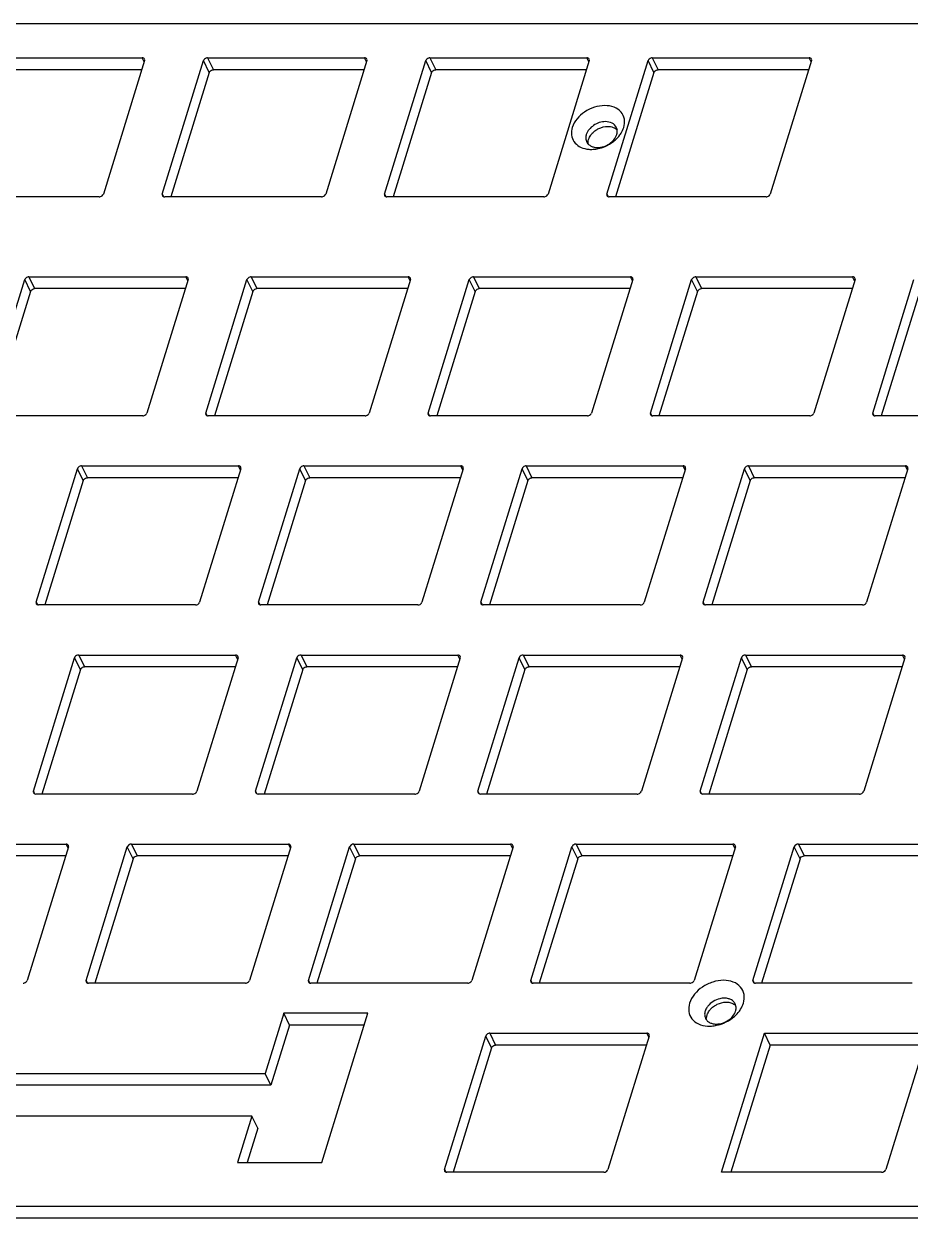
# Model space of a CAD drawing. Header units: inches. Extents: x 19872 to 20895, y -3871 to -3154.
# Drawn here: x 20606.2 to 20675.9, y -3346.9 to -3252.9 of the extents above; entities that cross this region are included whole.
import ezdxf

# ---------------------------------------------------------------- set-up
doc = ezdxf.new("R2010")
doc.units = ezdxf.units.IN
doc.header["$LTSCALE"] = 1.21
doc.header["$MEASUREMENT"] = 0
doc.layers.get('0').update_dxf_attribs({"linetype": 'CONTINUOUS'})

msp = doc.modelspace()

# ---------------------------------------------------------------- linework, layer by layer
at = {"color": 7, "linetype": 'Continuous'}
for p, q in [((20805.664, -3252.895), (20489.187, -3252.895)), ((20603.117, -3255.566), (20615.469, -3255.566)), ((20615.659, -3255.785), (20612.413, -3266.289)), ((20615.627, -3255.888), (20615.469, -3255.566)), ((20617.046, -3266.289), (20620.292, -3255.785)), ((20620.749, -3256.717), (20620.292, -3255.785)), ((20620.617, -3255.566), (20621.075, -3256.498)), ((20620.617, -3255.566), (20632.969, -3255.566)), ((20633.159, -3255.785), (20629.913, -3266.289)), ((20633.127, -3255.888), (20632.969, -3255.566)), ((20634.546, -3266.289), (20637.792, -3255.785)), ((20638.249, -3256.717), (20637.792, -3255.785)), ((20638.117, -3255.566), (20638.575, -3256.498)), ((20638.117, -3255.566), (20650.469, -3255.566)), ((20650.659, -3255.785), (20647.413, -3266.289)), ((20650.627, -3255.888), (20650.469, -3255.566)), ((20652.046, -3266.289), (20655.292, -3255.785)), ((20655.75, -3256.717), (20655.292, -3255.785)), ((20655.618, -3255.566), (20667.969, -3255.566)), ((20655.618, -3255.566), (20656.075, -3256.498)), ((20668.159, -3255.785), (20664.913, -3266.289)), ((20668.127, -3255.888), (20667.969, -3255.566)), ((20615.438, -3256.498), (20603.575, -3256.498)), ((20620.749, -3256.717), (20617.723, -3266.509)), ((20632.938, -3256.498), (20621.075, -3256.498)), ((20638.249, -3256.717), (20635.224, -3266.509)), ((20650.439, -3256.498), (20638.575, -3256.498)), ((20655.75, -3256.717), (20652.724, -3266.509)), ((20667.939, -3256.498), (20656.075, -3256.498)), ((20612.087, -3266.509), (20599.735, -3266.509)), ((20617.046, -3266.289), (20617.141, -3266.484)), ((20629.587, -3266.509), (20617.236, -3266.509)), ((20634.546, -3266.289), (20634.641, -3266.484)), ((20647.087, -3266.509), (20634.736, -3266.509)), ((20652.046, -3266.289), (20652.141, -3266.484)), ((20664.587, -3266.509), (20652.236, -3266.509)), ((20602.969, -3283.525), (20606.215, -3273.021)), ((20606.673, -3273.953), (20606.215, -3273.021)), ((20606.541, -3272.801), (20606.999, -3273.734)), ((20606.541, -3272.801), (20618.892, -3272.801)), ((20618.862, -3273.734), (20606.999, -3273.734)), ((20619.083, -3273.021), (20615.836, -3283.525)), ((20619.051, -3273.124), (20618.892, -3272.801)), ((20620.469, -3283.525), (20623.715, -3273.021)), ((20624.173, -3273.953), (20623.715, -3273.021)), ((20624.041, -3272.801), (20624.499, -3273.734)), ((20624.041, -3272.801), (20636.393, -3272.801)), ((20636.362, -3273.734), (20624.499, -3273.734)), ((20636.583, -3273.021), (20633.337, -3283.525)), ((20636.551, -3273.124), (20636.393, -3272.801)), ((20637.969, -3283.525), (20641.216, -3273.021)), ((20641.673, -3273.953), (20641.216, -3273.021)), ((20641.541, -3272.801), (20641.999, -3273.734)), ((20641.541, -3272.801), (20653.893, -3272.801)), ((20653.862, -3273.734), (20641.999, -3273.734)), ((20654.083, -3273.021), (20650.837, -3283.525)), ((20654.051, -3273.124), (20653.893, -3272.801)), ((20655.47, -3283.525), (20658.716, -3273.021)), ((20659.173, -3273.953), (20658.716, -3273.021)), ((20659.041, -3272.801), (20671.393, -3272.801)), ((20659.041, -3272.801), (20659.499, -3273.734)), ((20671.363, -3273.734), (20659.499, -3273.734)), ((20671.583, -3273.021), (20668.337, -3283.525)), ((20671.551, -3273.124), (20671.393, -3272.801)), ((20672.97, -3283.525), (20676.216, -3273.021)), ((20606.673, -3273.953), (20603.647, -3283.745)), ((20624.173, -3273.953), (20621.147, -3283.745)), ((20641.673, -3273.953), (20638.647, -3283.745)), ((20659.173, -3273.953), (20656.148, -3283.745)), ((20676.673, -3273.953), (20673.648, -3283.745)), ((20615.511, -3283.745), (20603.159, -3283.745)), ((20620.469, -3283.525), (20620.565, -3283.72)), ((20633.011, -3283.745), (20620.659, -3283.745)), ((20637.969, -3283.525), (20638.065, -3283.72)), ((20650.511, -3283.745), (20638.16, -3283.745)), ((20655.47, -3283.525), (20655.565, -3283.72)), ((20668.011, -3283.745), (20655.66, -3283.745)), ((20672.97, -3283.525), (20673.065, -3283.72)), ((20685.511, -3283.745), (20673.16, -3283.745)), ((20610.692, -3287.685), (20611.149, -3288.617)), ((20610.692, -3287.685), (20623.043, -3287.685)), ((20623.201, -3288.007), (20623.043, -3287.685)), ((20628.192, -3287.685), (20628.65, -3288.617)), ((20628.192, -3287.685), (20640.543, -3287.685)), ((20640.702, -3288.007), (20640.543, -3287.685)), ((20645.692, -3287.685), (20658.044, -3287.685)), ((20645.692, -3287.685), (20646.15, -3288.617)), ((20658.202, -3288.007), (20658.044, -3287.685)), ((20663.192, -3287.685), (20675.544, -3287.685)), ((20663.192, -3287.685), (20663.65, -3288.617)), ((20675.702, -3288.007), (20675.544, -3287.685)), ((20607.12, -3298.408), (20610.366, -3287.904)), ((20610.824, -3288.836), (20610.366, -3287.904)), ((20623.013, -3288.617), (20611.149, -3288.617)), ((20623.233, -3287.904), (20619.987, -3298.408)), ((20624.62, -3298.408), (20627.866, -3287.904)), ((20628.324, -3288.836), (20627.866, -3287.904)), ((20640.513, -3288.617), (20628.65, -3288.617)), ((20640.733, -3287.904), (20637.487, -3298.408)), ((20642.12, -3298.408), (20645.366, -3287.904)), ((20645.824, -3288.836), (20645.366, -3287.904)), ((20658.013, -3288.617), (20646.15, -3288.617)), ((20658.234, -3287.904), (20654.988, -3298.408)), ((20659.62, -3298.408), (20662.867, -3287.904)), ((20663.324, -3288.836), (20662.867, -3287.904)), ((20675.513, -3288.617), (20663.65, -3288.617)), ((20675.734, -3287.904), (20672.488, -3298.408)), ((20610.824, -3288.836), (20607.798, -3298.628)), ((20628.324, -3288.836), (20625.298, -3298.628)), ((20645.824, -3288.836), (20642.798, -3298.628)), ((20663.324, -3288.836), (20660.298, -3298.628)), ((20607.12, -3298.408), (20607.215, -3298.603)), ((20619.662, -3298.628), (20607.31, -3298.628)), ((20624.62, -3298.408), (20624.716, -3298.603)), ((20637.162, -3298.628), (20624.81, -3298.628)), ((20642.12, -3298.408), (20642.216, -3298.603)), ((20654.662, -3298.628), (20642.31, -3298.628)), ((20659.62, -3298.408), (20659.716, -3298.603)), ((20672.162, -3298.628), (20659.811, -3298.628)), ((20606.896, -3313.292), (20610.142, -3302.787)), ((20610.599, -3303.72), (20610.142, -3302.787)), ((20610.468, -3302.568), (20610.925, -3303.5)), ((20610.468, -3302.568), (20622.819, -3302.568)), ((20623.009, -3302.787), (20619.763, -3313.292)), ((20622.977, -3302.89), (20622.819, -3302.568)), ((20624.396, -3313.292), (20627.642, -3302.787)), ((20628.1, -3303.72), (20627.642, -3302.787)), ((20627.968, -3302.568), (20640.319, -3302.568)), ((20627.968, -3302.568), (20628.425, -3303.5)), ((20640.509, -3302.787), (20637.263, -3313.292)), ((20640.477, -3302.89), (20640.319, -3302.568)), ((20641.896, -3313.292), (20645.142, -3302.787)), ((20645.6, -3303.72), (20645.142, -3302.787)), ((20645.468, -3302.568), (20657.819, -3302.568)), ((20645.468, -3302.568), (20645.925, -3303.5)), ((20658.009, -3302.787), (20654.763, -3313.292)), ((20657.978, -3302.89), (20657.819, -3302.568)), ((20659.396, -3313.292), (20662.642, -3302.787)), ((20663.1, -3303.72), (20662.642, -3302.787)), ((20662.968, -3302.568), (20675.319, -3302.568)), ((20662.968, -3302.568), (20663.426, -3303.5)), ((20675.51, -3302.787), (20672.263, -3313.292)), ((20675.478, -3302.89), (20675.319, -3302.568)), ((20610.599, -3303.72), (20607.574, -3313.511)), ((20622.789, -3303.5), (20610.925, -3303.5)), ((20628.1, -3303.72), (20625.074, -3313.511)), ((20640.289, -3303.5), (20628.425, -3303.5)), ((20645.6, -3303.72), (20642.574, -3313.511)), ((20657.789, -3303.5), (20645.925, -3303.5)), ((20663.1, -3303.72), (20660.074, -3313.511)), ((20675.289, -3303.5), (20663.426, -3303.5)), ((20606.896, -3313.292), (20606.991, -3313.486)), ((20619.437, -3313.511), (20607.086, -3313.511)), ((20624.396, -3313.292), (20624.491, -3313.486)), ((20636.937, -3313.511), (20624.586, -3313.511)), ((20641.896, -3313.292), (20641.992, -3313.486)), ((20654.438, -3313.511), (20642.086, -3313.511)), ((20659.396, -3313.292), (20659.492, -3313.486)), ((20671.938, -3313.511), (20659.586, -3313.511)), ((20597.118, -3317.451), (20609.47, -3317.451)), ((20609.66, -3317.67), (20606.414, -3328.175)), ((20609.628, -3317.774), (20609.47, -3317.451)), ((20611.047, -3328.175), (20614.293, -3317.67)), ((20614.75, -3318.603), (20614.293, -3317.67)), ((20614.618, -3317.451), (20615.076, -3318.384)), ((20614.618, -3317.451), (20626.97, -3317.451)), ((20627.16, -3317.67), (20623.914, -3328.175)), ((20627.128, -3317.774), (20626.97, -3317.451)), ((20628.547, -3328.175), (20631.793, -3317.67)), ((20632.25, -3318.603), (20631.793, -3317.67)), ((20632.119, -3317.451), (20644.47, -3317.451)), ((20632.119, -3317.451), (20632.576, -3318.384)), ((20644.66, -3317.67), (20641.414, -3328.175)), ((20644.628, -3317.774), (20644.47, -3317.451)), ((20646.047, -3328.175), (20649.293, -3317.67)), ((20649.751, -3318.603), (20649.293, -3317.67)), ((20649.619, -3317.451), (20661.97, -3317.451)), ((20649.619, -3317.451), (20650.076, -3318.384)), ((20662.16, -3317.67), (20658.914, -3328.175)), ((20662.128, -3317.774), (20661.97, -3317.451)), ((20663.547, -3328.175), (20666.793, -3317.67)), ((20667.251, -3318.603), (20666.793, -3317.67)), ((20667.119, -3317.451), (20679.47, -3317.451)), ((20667.119, -3317.451), (20667.576, -3318.384)), ((20609.439, -3318.384), (20597.576, -3318.384)), ((20614.75, -3318.603), (20611.725, -3328.394)), ((20626.94, -3318.384), (20615.076, -3318.384)), ((20632.25, -3318.603), (20629.225, -3328.394)), ((20644.44, -3318.384), (20632.576, -3318.384)), ((20649.751, -3318.603), (20646.725, -3328.394)), ((20661.94, -3318.384), (20650.076, -3318.384)), ((20667.251, -3318.603), (20664.225, -3328.394)), ((20679.44, -3318.384), (20667.576, -3318.384)), ((20611.047, -3328.175), (20611.142, -3328.369)), ((20628.547, -3328.175), (20628.642, -3328.369)), ((20646.047, -3328.175), (20646.142, -3328.369)), ((20663.547, -3328.175), (20663.643, -3328.369)), ((20623.588, -3328.394), (20611.237, -3328.394)), ((20641.088, -3328.394), (20628.737, -3328.394)), ((20658.588, -3328.394), (20646.237, -3328.394)), ((20676.089, -3328.394), (20663.737, -3328.394)), ((20626.607, -3330.756), (20625.143, -3335.495)), ((20633.239, -3330.756), (20626.607, -3330.756)), ((20627.065, -3331.688), (20626.607, -3330.756)), ((20629.608, -3342.506), (20633.239, -3330.756)), ((20627.065, -3331.688), (20625.6, -3336.427)), ((20632.951, -3331.688), (20627.065, -3331.688)), ((20639.26, -3343.058), (20642.506, -3332.554)), ((20642.964, -3333.486), (20642.506, -3332.554)), ((20642.832, -3332.334), (20655.183, -3332.334)), ((20642.832, -3332.334), (20643.289, -3333.267)), ((20655.373, -3332.554), (20652.127, -3343.058)), ((20655.342, -3332.657), (20655.183, -3332.334)), ((20661.068, -3343.277), (20664.449, -3332.334)), ((20664.449, -3332.334), (20677.059, -3332.334)), ((20664.907, -3333.267), (20664.449, -3332.334)), ((20677.249, -3332.554), (20674.003, -3343.058)), ((20642.964, -3333.486), (20639.938, -3343.277)), ((20655.153, -3333.267), (20643.289, -3333.267)), ((20664.907, -3333.267), (20661.813, -3343.277)), ((20677.028, -3333.267), (20664.907, -3333.267)), ((20588.839, -3335.495), (20625.143, -3335.495)), ((20625.6, -3336.427), (20625.143, -3335.495)), ((20625.6, -3336.427), (20589.296, -3336.427)), ((20624.102, -3338.863), (20587.798, -3338.863)), ((20624.102, -3338.863), (20622.976, -3342.506)), ((20624.559, -3339.796), (20624.102, -3338.863)), ((20624.559, -3339.796), (20623.722, -3342.506)), ((20622.976, -3342.506), (20629.608, -3342.506)), ((20639.26, -3343.058), (20639.356, -3343.253)), ((20651.802, -3343.277), (20639.45, -3343.277)), ((20673.677, -3343.277), (20661.068, -3343.277)), ((20460.429, -3345.954), (20776.907, -3345.954)), ((20777.364, -3346.886), (20460.887, -3346.886))]:
    msp.add_line(p, q, dxfattribs=at)
for centre, radius, start, end in [((20651.072, -3261.879), 0.686, 194.17779, 220.93074), ((20651.092, -3261.862), 0.712, 220.92419, 223.53991), ((20650.8, -3260.653), 2.119, 261.09539, 265.44702), ((20660.433, -3330.862), 0.691, 206.2212, 221.04856)]:
    msp.add_arc(centre, radius, start, end, dxfattribs=at)
for points, knots in [([(20615.652, -3255.662), (20615.638, -3255.632), (20615.581, -3255.579), (20615.507, -3255.566), (20615.469, -3255.566)], [0, 0, 0, 0, 0.463406, 1, 1, 1, 1]), ([(20620.617, -3255.566), (20620.582, -3255.566), (20620.449, -3255.588), (20620.321, -3255.689), (20620.292, -3255.785)], [0, 0, 0, 0, 0.25896, 1, 1, 1, 1]), ([(20633.152, -3255.662), (20633.138, -3255.632), (20633.081, -3255.579), (20633.007, -3255.566), (20632.969, -3255.566)], [0, 0, 0, 0, 0.463406, 1, 1, 1, 1]), ([(20638.117, -3255.566), (20638.082, -3255.566), (20637.949, -3255.588), (20637.821, -3255.689), (20637.792, -3255.785)], [0, 0, 0, 0, 0.25896, 1, 1, 1, 1]), ([(20650.653, -3255.662), (20650.638, -3255.632), (20650.581, -3255.579), (20650.507, -3255.566), (20650.469, -3255.566)], [0, 0, 0, 0, 0.463406, 1, 1, 1, 1]), ([(20655.618, -3255.566), (20655.583, -3255.566), (20655.449, -3255.588), (20655.322, -3255.689), (20655.292, -3255.785)], [0, 0, 0, 0, 0.25896, 1, 1, 1, 1]), ([(20668.153, -3255.662), (20668.138, -3255.632), (20668.081, -3255.579), (20668.008, -3255.566), (20667.969, -3255.566)], [0, 0, 0, 0, 0.463406, 1, 1, 1, 1]), ([(20620.749, -3256.717), (20620.759, -3256.687), (20620.827, -3256.567), (20620.971, -3256.498), (20621.075, -3256.498)], [0, 0, 0, 0, 0.234577, 1, 1, 1, 1]), ([(20638.249, -3256.717), (20638.259, -3256.687), (20638.327, -3256.567), (20638.471, -3256.498), (20638.575, -3256.498)], [0, 0, 0, 0, 0.234577, 1, 1, 1, 1]), ([(20655.75, -3256.717), (20655.759, -3256.687), (20655.827, -3256.567), (20655.971, -3256.498), (20656.075, -3256.498)], [0, 0, 0, 0, 0.234577, 1, 1, 1, 1]), ([(20653.375, -3261.049), (20653.44, -3260.838), (20653.487, -3260.394), (20653.194, -3259.78), (20652.604, -3259.398), (20651.854, -3259.283), (20651.041, -3259.424), (20650.064, -3259.892), (20649.476, -3260.553), (20649.322, -3261.049)], [0, 0, 0, 0, 0.11158, 0.216046, 0.327089, 0.453024, 0.592442, 0.737252, 1, 1, 1, 1]), ([(20649.322, -3261.049), (20649.264, -3261.238), (20649.215, -3261.63), (20649.418, -3262.189), (20649.872, -3262.589), (20650.264, -3262.713), (20650.472, -3262.746)], [0, 0, 0, 0, 0.25244, 0.487913, 0.730666, 1, 1, 1, 1]), ([(20651.938, -3260.59), (20651.61, -3260.59), (20650.972, -3260.799), (20650.517, -3261.315), (20650.426, -3261.608)], [0, 0, 0, 0, 0.516982, 1, 1, 1, 1]), ([(20650.822, -3261.59), (20650.847, -3261.559), (20650.954, -3261.436), (20651.08, -3261.33), (20651.182, -3261.261)], [0, 0, 0, 0, 0.243595, 1, 1, 1, 1]), ([(20651.182, -3261.261), (20651.252, -3261.214), (20651.538, -3261.05), (20651.871, -3260.964), (20652.116, -3260.963)], [0, 0, 0, 0, 0.256059, 1, 1, 1, 1]), ([(20652.79, -3261.036), (20652.722, -3260.897), (20652.46, -3260.65), (20652.117, -3260.59), (20651.938, -3260.59)], [0, 0, 0, 0, 0.463511, 1, 1, 1, 1]), ([(20652.116, -3260.963), (20652.263, -3260.963), (20652.543, -3261.003), (20652.786, -3261.16), (20652.872, -3261.257)], [0, 0, 0, 0, 0.531386, 1, 1, 1, 1]), ([(20652.821, -3261.608), (20652.831, -3261.576), (20652.863, -3261.449), (20652.867, -3261.314), (20652.85, -3261.219)], [0, 0, 0, 0, 0.260925, 1, 1, 1, 1]), ([(20653.071, -3261.638), (20653.105, -3261.592), (20653.23, -3261.408), (20653.327, -3261.205), (20653.375, -3261.049)], [0, 0, 0, 0, 0.261044, 1, 1, 1, 1]), ([(20650.426, -3261.608), (20650.415, -3261.645), (20650.379, -3261.788), (20650.381, -3261.942), (20650.407, -3262.047)], [0, 0, 0, 0, 0.262386, 1, 1, 1, 1]), ([(20650.576, -3262.353), (20650.596, -3262.373), (20650.683, -3262.455), (20650.79, -3262.516), (20650.874, -3262.549)], [0, 0, 0, 0, 0.241426, 1, 1, 1, 1]), ([(20650.609, -3261.981), (20650.619, -3261.947), (20650.671, -3261.807), (20650.751, -3261.678), (20650.822, -3261.59)], [0, 0, 0, 0, 0.238015, 1, 1, 1, 1]), ([(20651.309, -3262.627), (20651.637, -3262.627), (20652.274, -3262.418), (20652.73, -3261.902), (20652.821, -3261.608)], [0, 0, 0, 0, 0.516982, 1, 1, 1, 1]), ([(20652.559, -3262.157), (20652.608, -3262.118), (20652.796, -3261.964), (20652.964, -3261.784), (20653.071, -3261.638)], [0, 0, 0, 0, 0.256573, 1, 1, 1, 1]), ([(20650.632, -3262.765), (20650.676, -3262.768), (20650.858, -3262.778), (20651.04, -3262.766), (20651.176, -3262.746)], [0, 0, 0, 0, 0.243865, 1, 1, 1, 1]), ([(20650.874, -3262.549), (20650.907, -3262.562), (20651.047, -3262.609), (20651.196, -3262.627), (20651.309, -3262.627)], [0, 0, 0, 0, 0.239429, 1, 1, 1, 1]), ([(20651.176, -3262.746), (20651.238, -3262.737), (20651.485, -3262.693), (20651.727, -3262.616), (20651.901, -3262.541)], [0, 0, 0, 0, 0.245998, 1, 1, 1, 1]), ([(20612.087, -3266.509), (20612.122, -3266.509), (20612.255, -3266.487), (20612.383, -3266.385), (20612.413, -3266.289)], [0, 0, 0, 0, 0.25896, 1, 1, 1, 1]), ([(20629.587, -3266.509), (20629.622, -3266.509), (20629.755, -3266.487), (20629.883, -3266.385), (20629.913, -3266.289)], [0, 0, 0, 0, 0.25896, 1, 1, 1, 1]), ([(20647.087, -3266.509), (20647.122, -3266.509), (20647.256, -3266.487), (20647.383, -3266.385), (20647.413, -3266.289)], [0, 0, 0, 0, 0.25896, 1, 1, 1, 1]), ([(20664.587, -3266.509), (20664.622, -3266.509), (20664.756, -3266.487), (20664.883, -3266.385), (20664.913, -3266.289)], [0, 0, 0, 0, 0.25896, 1, 1, 1, 1]), ([(20606.541, -3272.801), (20606.506, -3272.801), (20606.373, -3272.823), (20606.245, -3272.925), (20606.215, -3273.021)], [0, 0, 0, 0, 0.25896, 1, 1, 1, 1]), ([(20606.673, -3273.953), (20606.682, -3273.923), (20606.75, -3273.803), (20606.895, -3273.734), (20606.999, -3273.734)], [0, 0, 0, 0, 0.234577, 1, 1, 1, 1]), ([(20619.076, -3272.897), (20619.061, -3272.868), (20619.005, -3272.815), (20618.931, -3272.801), (20618.892, -3272.801)], [0, 0, 0, 0, 0.463406, 1, 1, 1, 1]), ([(20624.041, -3272.801), (20624.006, -3272.801), (20623.873, -3272.823), (20623.745, -3272.925), (20623.715, -3273.021)], [0, 0, 0, 0, 0.25896, 1, 1, 1, 1]), ([(20624.173, -3273.953), (20624.182, -3273.923), (20624.251, -3273.803), (20624.395, -3273.734), (20624.499, -3273.734)], [0, 0, 0, 0, 0.234577, 1, 1, 1, 1]), ([(20636.576, -3272.897), (20636.562, -3272.868), (20636.505, -3272.815), (20636.431, -3272.801), (20636.393, -3272.801)], [0, 0, 0, 0, 0.463406, 1, 1, 1, 1]), ([(20641.541, -3272.801), (20641.506, -3272.801), (20641.373, -3272.823), (20641.245, -3272.925), (20641.216, -3273.021)], [0, 0, 0, 0, 0.25896, 1, 1, 1, 1]), ([(20641.673, -3273.953), (20641.683, -3273.923), (20641.751, -3273.803), (20641.895, -3273.734), (20641.999, -3273.734)], [0, 0, 0, 0, 0.234577, 1, 1, 1, 1]), ([(20654.076, -3272.897), (20654.062, -3272.868), (20654.005, -3272.815), (20653.931, -3272.801), (20653.893, -3272.801)], [0, 0, 0, 0, 0.463406, 1, 1, 1, 1]), ([(20659.041, -3272.801), (20659.006, -3272.801), (20658.873, -3272.823), (20658.745, -3272.925), (20658.716, -3273.021)], [0, 0, 0, 0, 0.25896, 1, 1, 1, 1]), ([(20659.173, -3273.953), (20659.183, -3273.923), (20659.251, -3273.803), (20659.395, -3273.734), (20659.499, -3273.734)], [0, 0, 0, 0, 0.234577, 1, 1, 1, 1]), ([(20671.576, -3272.897), (20671.562, -3272.868), (20671.505, -3272.815), (20671.431, -3272.801), (20671.393, -3272.801)], [0, 0, 0, 0, 0.463406, 1, 1, 1, 1]), ([(20615.511, -3283.745), (20615.546, -3283.745), (20615.679, -3283.723), (20615.807, -3283.621), (20615.836, -3283.525)], [0, 0, 0, 0, 0.25896, 1, 1, 1, 1]), ([(20633.011, -3283.745), (20633.046, -3283.745), (20633.179, -3283.723), (20633.307, -3283.621), (20633.337, -3283.525)], [0, 0, 0, 0, 0.25896, 1, 1, 1, 1]), ([(20650.511, -3283.745), (20650.546, -3283.745), (20650.679, -3283.723), (20650.807, -3283.621), (20650.837, -3283.525)], [0, 0, 0, 0, 0.25896, 1, 1, 1, 1]), ([(20668.011, -3283.745), (20668.046, -3283.745), (20668.18, -3283.723), (20668.307, -3283.621), (20668.337, -3283.525)], [0, 0, 0, 0, 0.25896, 1, 1, 1, 1]), ([(20610.692, -3287.685), (20610.657, -3287.685), (20610.523, -3287.707), (20610.396, -3287.808), (20610.366, -3287.904)], [0, 0, 0, 0, 0.25896, 1, 1, 1, 1]), ([(20623.227, -3287.781), (20623.212, -3287.751), (20623.155, -3287.698), (20623.082, -3287.685), (20623.043, -3287.685)], [0, 0, 0, 0, 0.463406, 1, 1, 1, 1]), ([(20628.192, -3287.685), (20628.157, -3287.685), (20628.024, -3287.707), (20627.896, -3287.808), (20627.866, -3287.904)], [0, 0, 0, 0, 0.25896, 1, 1, 1, 1]), ([(20640.727, -3287.781), (20640.712, -3287.751), (20640.656, -3287.698), (20640.582, -3287.685), (20640.543, -3287.685)], [0, 0, 0, 0, 0.463406, 1, 1, 1, 1]), ([(20645.692, -3287.685), (20645.657, -3287.685), (20645.524, -3287.707), (20645.396, -3287.808), (20645.366, -3287.904)], [0, 0, 0, 0, 0.25896, 1, 1, 1, 1]), ([(20658.227, -3287.781), (20658.213, -3287.751), (20658.156, -3287.698), (20658.082, -3287.685), (20658.044, -3287.685)], [0, 0, 0, 0, 0.463406, 1, 1, 1, 1]), ([(20663.192, -3287.685), (20663.157, -3287.685), (20663.024, -3287.707), (20662.896, -3287.808), (20662.867, -3287.904)], [0, 0, 0, 0, 0.25896, 1, 1, 1, 1]), ([(20675.727, -3287.781), (20675.713, -3287.751), (20675.656, -3287.698), (20675.582, -3287.685), (20675.544, -3287.685)], [0, 0, 0, 0, 0.463406, 1, 1, 1, 1]), ([(20610.824, -3288.836), (20610.833, -3288.806), (20610.901, -3288.686), (20611.046, -3288.617), (20611.149, -3288.617)], [0, 0, 0, 0, 0.234577, 1, 1, 1, 1]), ([(20628.324, -3288.836), (20628.333, -3288.806), (20628.401, -3288.686), (20628.546, -3288.617), (20628.65, -3288.617)], [0, 0, 0, 0, 0.234577, 1, 1, 1, 1]), ([(20645.824, -3288.836), (20645.833, -3288.806), (20645.902, -3288.686), (20646.046, -3288.617), (20646.15, -3288.617)], [0, 0, 0, 0, 0.234577, 1, 1, 1, 1]), ([(20663.324, -3288.836), (20663.334, -3288.806), (20663.402, -3288.686), (20663.546, -3288.617), (20663.65, -3288.617)], [0, 0, 0, 0, 0.234577, 1, 1, 1, 1]), ([(20619.662, -3298.628), (20619.697, -3298.628), (20619.83, -3298.606), (20619.958, -3298.504), (20619.987, -3298.408)], [0, 0, 0, 0, 0.25896, 1, 1, 1, 1]), ([(20637.162, -3298.628), (20637.197, -3298.628), (20637.33, -3298.606), (20637.458, -3298.504), (20637.487, -3298.408)], [0, 0, 0, 0, 0.25896, 1, 1, 1, 1]), ([(20654.662, -3298.628), (20654.697, -3298.628), (20654.83, -3298.606), (20654.958, -3298.504), (20654.988, -3298.408)], [0, 0, 0, 0, 0.25896, 1, 1, 1, 1]), ([(20672.162, -3298.628), (20672.197, -3298.628), (20672.33, -3298.606), (20672.458, -3298.504), (20672.488, -3298.408)], [0, 0, 0, 0, 0.25896, 1, 1, 1, 1]), ([(20610.468, -3302.568), (20610.433, -3302.568), (20610.299, -3302.59), (20610.171, -3302.692), (20610.142, -3302.787)], [0, 0, 0, 0, 0.25896, 1, 1, 1, 1]), ([(20623.003, -3302.664), (20622.988, -3302.634), (20622.931, -3302.581), (20622.858, -3302.568), (20622.819, -3302.568)], [0, 0, 0, 0, 0.463406, 1, 1, 1, 1]), ([(20627.968, -3302.568), (20627.933, -3302.568), (20627.799, -3302.59), (20627.672, -3302.692), (20627.642, -3302.787)], [0, 0, 0, 0, 0.25896, 1, 1, 1, 1]), ([(20640.503, -3302.664), (20640.488, -3302.634), (20640.431, -3302.581), (20640.358, -3302.568), (20640.319, -3302.568)], [0, 0, 0, 0, 0.463406, 1, 1, 1, 1]), ([(20645.468, -3302.568), (20645.433, -3302.568), (20645.3, -3302.59), (20645.172, -3302.692), (20645.142, -3302.787)], [0, 0, 0, 0, 0.25896, 1, 1, 1, 1]), ([(20658.003, -3302.664), (20657.988, -3302.634), (20657.932, -3302.581), (20657.858, -3302.568), (20657.819, -3302.568)], [0, 0, 0, 0, 0.463406, 1, 1, 1, 1]), ([(20662.968, -3302.568), (20662.933, -3302.568), (20662.8, -3302.59), (20662.672, -3302.692), (20662.642, -3302.787)], [0, 0, 0, 0, 0.25896, 1, 1, 1, 1]), ([(20675.503, -3302.664), (20675.488, -3302.634), (20675.432, -3302.581), (20675.358, -3302.568), (20675.319, -3302.568)], [0, 0, 0, 0, 0.463406, 1, 1, 1, 1]), ([(20610.599, -3303.72), (20610.609, -3303.689), (20610.677, -3303.569), (20610.821, -3303.5), (20610.925, -3303.5)], [0, 0, 0, 0, 0.234577, 1, 1, 1, 1]), ([(20628.1, -3303.72), (20628.109, -3303.689), (20628.177, -3303.569), (20628.322, -3303.5), (20628.425, -3303.5)], [0, 0, 0, 0, 0.234577, 1, 1, 1, 1]), ([(20645.6, -3303.72), (20645.609, -3303.689), (20645.677, -3303.569), (20645.822, -3303.5), (20645.925, -3303.5)], [0, 0, 0, 0, 0.234577, 1, 1, 1, 1]), ([(20663.1, -3303.72), (20663.109, -3303.689), (20663.177, -3303.569), (20663.322, -3303.5), (20663.426, -3303.5)], [0, 0, 0, 0, 0.234577, 1, 1, 1, 1]), ([(20619.437, -3313.511), (20619.472, -3313.511), (20619.606, -3313.489), (20619.733, -3313.387), (20619.763, -3313.292)], [0, 0, 0, 0, 0.25896, 1, 1, 1, 1]), ([(20636.937, -3313.511), (20636.972, -3313.511), (20637.106, -3313.489), (20637.234, -3313.387), (20637.263, -3313.292)], [0, 0, 0, 0, 0.25896, 1, 1, 1, 1]), ([(20654.438, -3313.511), (20654.473, -3313.511), (20654.606, -3313.489), (20654.734, -3313.387), (20654.763, -3313.292)], [0, 0, 0, 0, 0.25896, 1, 1, 1, 1]), ([(20671.938, -3313.511), (20671.973, -3313.511), (20672.106, -3313.489), (20672.234, -3313.387), (20672.263, -3313.292)], [0, 0, 0, 0, 0.25896, 1, 1, 1, 1]), ([(20609.653, -3317.547), (20609.639, -3317.517), (20609.582, -3317.464), (20609.508, -3317.451), (20609.47, -3317.451)], [0, 0, 0, 0, 0.463406, 1, 1, 1, 1]), ([(20614.618, -3317.451), (20614.583, -3317.451), (20614.45, -3317.473), (20614.322, -3317.575), (20614.293, -3317.67)], [0, 0, 0, 0, 0.25896, 1, 1, 1, 1]), ([(20627.153, -3317.547), (20627.139, -3317.517), (20627.082, -3317.464), (20627.008, -3317.451), (20626.97, -3317.451)], [0, 0, 0, 0, 0.463406, 1, 1, 1, 1]), ([(20632.119, -3317.451), (20632.084, -3317.451), (20631.95, -3317.473), (20631.822, -3317.575), (20631.793, -3317.67)], [0, 0, 0, 0, 0.25896, 1, 1, 1, 1]), ([(20644.654, -3317.547), (20644.639, -3317.517), (20644.582, -3317.464), (20644.509, -3317.451), (20644.47, -3317.451)], [0, 0, 0, 0, 0.463406, 1, 1, 1, 1]), ([(20649.619, -3317.451), (20649.584, -3317.451), (20649.45, -3317.473), (20649.323, -3317.575), (20649.293, -3317.67)], [0, 0, 0, 0, 0.25896, 1, 1, 1, 1]), ([(20662.154, -3317.547), (20662.139, -3317.517), (20662.082, -3317.464), (20662.009, -3317.451), (20661.97, -3317.451)], [0, 0, 0, 0, 0.463406, 1, 1, 1, 1]), ([(20667.119, -3317.451), (20667.084, -3317.451), (20666.951, -3317.473), (20666.823, -3317.575), (20666.793, -3317.67)], [0, 0, 0, 0, 0.25896, 1, 1, 1, 1]), ([(20614.75, -3318.603), (20614.76, -3318.573), (20614.828, -3318.453), (20614.972, -3318.384), (20615.076, -3318.384)], [0, 0, 0, 0, 0.234577, 1, 1, 1, 1]), ([(20632.25, -3318.603), (20632.26, -3318.573), (20632.328, -3318.453), (20632.472, -3318.384), (20632.576, -3318.384)], [0, 0, 0, 0, 0.234577, 1, 1, 1, 1]), ([(20649.751, -3318.603), (20649.76, -3318.573), (20649.828, -3318.453), (20649.973, -3318.384), (20650.076, -3318.384)], [0, 0, 0, 0, 0.234577, 1, 1, 1, 1]), ([(20667.251, -3318.603), (20667.26, -3318.573), (20667.328, -3318.453), (20667.473, -3318.384), (20667.576, -3318.384)], [0, 0, 0, 0, 0.234577, 1, 1, 1, 1]), ([(20606.088, -3328.394), (20606.123, -3328.394), (20606.256, -3328.372), (20606.384, -3328.271), (20606.414, -3328.175)], [0, 0, 0, 0, 0.25896, 1, 1, 1, 1]), ([(20623.588, -3328.394), (20623.623, -3328.394), (20623.756, -3328.372), (20623.884, -3328.271), (20623.914, -3328.175)], [0, 0, 0, 0, 0.25896, 1, 1, 1, 1]), ([(20641.088, -3328.394), (20641.123, -3328.394), (20641.257, -3328.372), (20641.384, -3328.271), (20641.414, -3328.175)], [0, 0, 0, 0, 0.25896, 1, 1, 1, 1]), ([(20662.794, -3329.973), (20662.862, -3329.752), (20662.911, -3329.287), (20662.605, -3328.646), (20661.988, -3328.247), (20661.203, -3328.126), (20660.354, -3328.273), (20659.332, -3328.763), (20658.717, -3329.454), (20658.557, -3329.973)], [0, 0, 0, 0, 0.11158, 0.216046, 0.327089, 0.453024, 0.592442, 0.737252, 1, 1, 1, 1]), ([(20658.588, -3328.394), (20658.623, -3328.394), (20658.757, -3328.372), (20658.885, -3328.271), (20658.914, -3328.175)], [0, 0, 0, 0, 0.25896, 1, 1, 1, 1]), ([(20658.557, -3329.973), (20658.492, -3330.183), (20658.441, -3330.623), (20658.704, -3331.241), (20659.257, -3331.652), (20659.716, -3331.753), (20659.958, -3331.769)], [0, 0, 0, 0, 0.249051, 0.481731, 0.725689, 1, 1, 1, 1]), ([(20661.295, -3329.576), (20661.174, -3329.576), (20660.686, -3329.638), (20660.224, -3329.916), (20659.994, -3330.205)], [0, 0, 0, 0, 0.247268, 1, 1, 1, 1]), ([(20660.509, -3330.185), (20660.579, -3330.138), (20660.864, -3329.974), (20661.198, -3329.888), (20661.443, -3329.887)], [0, 0, 0, 0, 0.256059, 1, 1, 1, 1]), ([(20661.729, -3329.653), (20661.696, -3329.64), (20661.556, -3329.594), (20661.407, -3329.576), (20661.295, -3329.576)], [0, 0, 0, 0, 0.239429, 1, 1, 1, 1]), ([(20661.443, -3329.887), (20661.481, -3329.887), (20661.629, -3329.892), (20661.776, -3329.923), (20661.877, -3329.962)], [0, 0, 0, 0, 0.261912, 1, 1, 1, 1]), ([(20662.147, -3330.022), (20662.107, -3329.94), (20661.987, -3329.786), (20661.82, -3329.689), (20661.729, -3329.653)], [0, 0, 0, 0, 0.483209, 1, 1, 1, 1]), ([(20661.877, -3329.962), (20661.909, -3329.975), (20662.027, -3330.028), (20662.134, -3330.109), (20662.198, -3330.18)], [0, 0, 0, 0, 0.261757, 1, 1, 1, 1]), ([(20662.475, -3330.589), (20662.511, -3330.54), (20662.642, -3330.348), (20662.743, -3330.136), (20662.794, -3329.973)], [0, 0, 0, 0, 0.261044, 1, 1, 1, 1]), ([(20659.783, -3330.594), (20659.773, -3330.627), (20659.741, -3330.754), (20659.737, -3330.889), (20659.753, -3330.984)], [0, 0, 0, 0, 0.260925, 1, 1, 1, 1]), ([(20659.994, -3330.205), (20659.97, -3330.235), (20659.883, -3330.355), (20659.815, -3330.49), (20659.783, -3330.594)], [0, 0, 0, 0, 0.262303, 1, 1, 1, 1]), ([(20659.935, -3330.905), (20659.946, -3330.871), (20659.998, -3330.731), (20660.078, -3330.602), (20660.148, -3330.513)], [0, 0, 0, 0, 0.238015, 1, 1, 1, 1]), ([(20660.148, -3330.513), (20660.173, -3330.482), (20660.28, -3330.359), (20660.406, -3330.254), (20660.509, -3330.185)], [0, 0, 0, 0, 0.243595, 1, 1, 1, 1]), ([(20660.665, -3331.613), (20660.994, -3331.613), (20661.631, -3331.403), (20662.087, -3330.887), (20662.177, -3330.594)], [0, 0, 0, 0, 0.516982, 1, 1, 1, 1]), ([(20661.94, -3331.131), (20661.992, -3331.091), (20662.188, -3330.929), (20662.363, -3330.741), (20662.475, -3330.589)], [0, 0, 0, 0, 0.256573, 1, 1, 1, 1]), ([(20662.177, -3330.594), (20662.188, -3330.562), (20662.22, -3330.435), (20662.224, -3330.3), (20662.207, -3330.205)], [0, 0, 0, 0, 0.260925, 1, 1, 1, 1]), ([(20659.912, -3331.315), (20659.932, -3331.339), (20660.024, -3331.431), (20660.139, -3331.499), (20660.231, -3331.535)], [0, 0, 0, 0, 0.241096, 1, 1, 1, 1]), ([(20659.958, -3331.769), (20660.001, -3331.772), (20660.181, -3331.779), (20660.361, -3331.766), (20660.495, -3331.747)], [0, 0, 0, 0, 0.244279, 1, 1, 1, 1]), ([(20660.231, -3331.535), (20660.264, -3331.548), (20660.404, -3331.595), (20660.553, -3331.613), (20660.665, -3331.613)], [0, 0, 0, 0, 0.239429, 1, 1, 1, 1]), ([(20660.495, -3331.747), (20660.559, -3331.738), (20660.818, -3331.691), (20661.07, -3331.611), (20661.252, -3331.533)], [0, 0, 0, 0, 0.245998, 1, 1, 1, 1]), ([(20642.832, -3332.334), (20642.797, -3332.334), (20642.664, -3332.356), (20642.536, -3332.458), (20642.506, -3332.554)], [0, 0, 0, 0, 0.25896, 1, 1, 1, 1]), ([(20655.367, -3332.43), (20655.352, -3332.4), (20655.296, -3332.348), (20655.222, -3332.334), (20655.183, -3332.334)], [0, 0, 0, 0, 0.463406, 1, 1, 1, 1]), ([(20642.964, -3333.486), (20642.973, -3333.456), (20643.041, -3333.336), (20643.186, -3333.267), (20643.289, -3333.267)], [0, 0, 0, 0, 0.234577, 1, 1, 1, 1]), ([(20651.802, -3343.277), (20651.837, -3343.277), (20651.97, -3343.255), (20652.098, -3343.154), (20652.127, -3343.058)], [0, 0, 0, 0, 0.25896, 1, 1, 1, 1]), ([(20673.677, -3343.277), (20673.712, -3343.277), (20673.845, -3343.255), (20673.973, -3343.154), (20674.003, -3343.058)], [0, 0, 0, 0, 0.25896, 1, 1, 1, 1])]:
    msp.add_open_spline(points, degree=3, knots=knots, dxfattribs=at)
for points in [[(20615.659, -3255.785), (20615.671, -3255.746), (20615.67, -3255.699), (20615.652, -3255.662)], [(20633.159, -3255.785), (20633.171, -3255.746), (20633.17, -3255.699), (20633.152, -3255.662)], [(20650.659, -3255.785), (20650.671, -3255.746), (20650.671, -3255.699), (20650.653, -3255.662)], [(20668.159, -3255.785), (20668.171, -3255.746), (20668.171, -3255.699), (20668.153, -3255.662)], [(20652.85, -3261.219), (20652.839, -3261.156), (20652.819, -3261.093), (20652.79, -3261.036)], [(20650.576, -3262.35), (20650.569, -3262.299), (20650.567, -3262.247), (20650.57, -3262.195)], [(20650.57, -3262.195), (20650.574, -3262.123), (20650.588, -3262.051), (20650.609, -3261.981)], [(20651.901, -3262.541), (20652.135, -3262.442), (20652.358, -3262.312), (20652.559, -3262.157)], [(20617.046, -3266.289), (20617.033, -3266.329), (20617.034, -3266.376), (20617.052, -3266.413)], [(20617.052, -3266.413), (20617.065, -3266.438), (20617.086, -3266.461), (20617.11, -3266.476)], [(20617.11, -3266.476), (20617.147, -3266.499), (20617.192, -3266.509), (20617.236, -3266.509)], [(20634.546, -3266.289), (20634.534, -3266.329), (20634.534, -3266.376), (20634.552, -3266.413)], [(20634.552, -3266.413), (20634.565, -3266.438), (20634.586, -3266.461), (20634.61, -3266.476)], [(20634.61, -3266.476), (20634.647, -3266.499), (20634.692, -3266.509), (20634.736, -3266.509)], [(20652.046, -3266.289), (20652.034, -3266.329), (20652.034, -3266.376), (20652.052, -3266.413)], [(20652.052, -3266.413), (20652.065, -3266.438), (20652.086, -3266.461), (20652.11, -3266.476)], [(20652.11, -3266.476), (20652.147, -3266.499), (20652.193, -3266.509), (20652.236, -3266.509)], [(20619.083, -3273.021), (20619.095, -3272.981), (20619.094, -3272.934), (20619.076, -3272.897)], [(20636.583, -3273.021), (20636.595, -3272.981), (20636.594, -3272.934), (20636.576, -3272.897)], [(20654.083, -3273.021), (20654.095, -3272.981), (20654.094, -3272.934), (20654.076, -3272.897)], [(20671.583, -3273.021), (20671.595, -3272.981), (20671.595, -3272.934), (20671.576, -3272.897)], [(20620.469, -3283.525), (20620.457, -3283.565), (20620.458, -3283.612), (20620.476, -3283.649)], [(20620.476, -3283.649), (20620.488, -3283.674), (20620.51, -3283.696), (20620.534, -3283.712)], [(20620.534, -3283.712), (20620.57, -3283.735), (20620.616, -3283.745), (20620.659, -3283.745)], [(20637.969, -3283.525), (20637.957, -3283.565), (20637.958, -3283.612), (20637.976, -3283.649)], [(20637.976, -3283.649), (20637.989, -3283.674), (20638.01, -3283.696), (20638.034, -3283.712)], [(20638.034, -3283.712), (20638.071, -3283.735), (20638.116, -3283.745), (20638.16, -3283.745)], [(20655.47, -3283.525), (20655.457, -3283.565), (20655.458, -3283.612), (20655.476, -3283.649)], [(20655.476, -3283.649), (20655.489, -3283.674), (20655.51, -3283.696), (20655.534, -3283.712)], [(20655.534, -3283.712), (20655.571, -3283.735), (20655.616, -3283.745), (20655.66, -3283.745)], [(20672.97, -3283.525), (20672.958, -3283.565), (20672.958, -3283.612), (20672.976, -3283.649)], [(20672.976, -3283.649), (20672.989, -3283.674), (20673.01, -3283.696), (20673.034, -3283.712)], [(20673.034, -3283.712), (20673.071, -3283.735), (20673.117, -3283.745), (20673.16, -3283.745)], [(20623.233, -3287.904), (20623.245, -3287.865), (20623.245, -3287.818), (20623.227, -3287.781)], [(20640.733, -3287.904), (20640.746, -3287.865), (20640.745, -3287.818), (20640.727, -3287.781)], [(20658.234, -3287.904), (20658.246, -3287.865), (20658.245, -3287.818), (20658.227, -3287.781)], [(20675.734, -3287.904), (20675.746, -3287.865), (20675.745, -3287.818), (20675.727, -3287.781)], [(20607.12, -3298.408), (20607.108, -3298.448), (20607.108, -3298.495), (20607.126, -3298.532)], [(20607.126, -3298.532), (20607.139, -3298.557), (20607.16, -3298.58), (20607.184, -3298.595)], [(20607.184, -3298.595), (20607.221, -3298.618), (20607.267, -3298.628), (20607.31, -3298.628)], [(20624.62, -3298.408), (20624.608, -3298.448), (20624.609, -3298.495), (20624.627, -3298.532)], [(20624.627, -3298.532), (20624.639, -3298.557), (20624.66, -3298.58), (20624.685, -3298.595)], [(20624.685, -3298.595), (20624.721, -3298.618), (20624.767, -3298.628), (20624.81, -3298.628)], [(20642.12, -3298.408), (20642.108, -3298.448), (20642.109, -3298.495), (20642.127, -3298.532)], [(20642.127, -3298.532), (20642.139, -3298.557), (20642.16, -3298.58), (20642.185, -3298.595)], [(20642.185, -3298.595), (20642.221, -3298.618), (20642.267, -3298.628), (20642.31, -3298.628)], [(20659.62, -3298.408), (20659.608, -3298.448), (20659.609, -3298.495), (20659.627, -3298.532)], [(20659.627, -3298.532), (20659.64, -3298.557), (20659.661, -3298.58), (20659.685, -3298.595)], [(20659.685, -3298.595), (20659.722, -3298.618), (20659.767, -3298.628), (20659.811, -3298.628)], [(20623.009, -3302.787), (20623.021, -3302.748), (20623.021, -3302.701), (20623.003, -3302.664)], [(20640.509, -3302.787), (20640.521, -3302.748), (20640.521, -3302.701), (20640.503, -3302.664)], [(20658.009, -3302.787), (20658.022, -3302.748), (20658.021, -3302.701), (20658.003, -3302.664)], [(20675.51, -3302.787), (20675.522, -3302.748), (20675.521, -3302.701), (20675.503, -3302.664)], [(20606.896, -3313.292), (20606.884, -3313.331), (20606.884, -3313.378), (20606.902, -3313.415)], [(20606.902, -3313.415), (20606.915, -3313.441), (20606.936, -3313.463), (20606.96, -3313.478)], [(20606.96, -3313.478), (20606.997, -3313.501), (20607.043, -3313.511), (20607.086, -3313.511)], [(20624.396, -3313.292), (20624.384, -3313.331), (20624.384, -3313.378), (20624.402, -3313.415)], [(20624.402, -3313.415), (20624.415, -3313.441), (20624.436, -3313.463), (20624.46, -3313.478)], [(20624.46, -3313.478), (20624.497, -3313.501), (20624.543, -3313.511), (20624.586, -3313.511)], [(20641.896, -3313.292), (20641.884, -3313.331), (20641.884, -3313.378), (20641.903, -3313.415)], [(20641.903, -3313.415), (20641.915, -3313.441), (20641.936, -3313.463), (20641.96, -3313.478)], [(20641.96, -3313.478), (20641.997, -3313.501), (20642.043, -3313.511), (20642.086, -3313.511)], [(20659.396, -3313.292), (20659.384, -3313.331), (20659.385, -3313.378), (20659.403, -3313.415)], [(20659.403, -3313.415), (20659.415, -3313.441), (20659.436, -3313.463), (20659.461, -3313.478)], [(20659.461, -3313.478), (20659.497, -3313.501), (20659.543, -3313.511), (20659.586, -3313.511)], [(20609.66, -3317.67), (20609.672, -3317.631), (20609.671, -3317.584), (20609.653, -3317.547)], [(20627.16, -3317.67), (20627.172, -3317.631), (20627.172, -3317.584), (20627.153, -3317.547)], [(20644.66, -3317.67), (20644.672, -3317.631), (20644.672, -3317.584), (20644.654, -3317.547)], [(20662.16, -3317.67), (20662.172, -3317.631), (20662.172, -3317.584), (20662.154, -3317.547)], [(20611.047, -3328.175), (20611.034, -3328.214), (20611.035, -3328.261), (20611.053, -3328.298)], [(20628.547, -3328.175), (20628.535, -3328.214), (20628.535, -3328.261), (20628.553, -3328.298)], [(20646.047, -3328.175), (20646.035, -3328.214), (20646.035, -3328.261), (20646.053, -3328.298)], [(20663.547, -3328.175), (20663.535, -3328.214), (20663.535, -3328.261), (20663.554, -3328.298)], [(20611.053, -3328.298), (20611.066, -3328.324), (20611.087, -3328.346), (20611.111, -3328.361)], [(20611.111, -3328.361), (20611.148, -3328.384), (20611.193, -3328.394), (20611.237, -3328.394)], [(20628.553, -3328.298), (20628.566, -3328.324), (20628.587, -3328.346), (20628.611, -3328.361)], [(20628.611, -3328.361), (20628.648, -3328.384), (20628.694, -3328.394), (20628.737, -3328.394)], [(20646.053, -3328.298), (20646.066, -3328.324), (20646.087, -3328.346), (20646.111, -3328.361)], [(20646.111, -3328.361), (20646.148, -3328.384), (20646.194, -3328.394), (20646.237, -3328.394)], [(20663.554, -3328.298), (20663.566, -3328.324), (20663.587, -3328.346), (20663.611, -3328.361)], [(20663.611, -3328.361), (20663.648, -3328.384), (20663.694, -3328.394), (20663.737, -3328.394)], [(20662.207, -3330.205), (20662.196, -3330.141), (20662.175, -3330.079), (20662.147, -3330.022)], [(20659.753, -3330.984), (20659.765, -3331.047), (20659.785, -3331.109), (20659.813, -3331.167)], [(20659.895, -3331.179), (20659.893, -3331.087), (20659.908, -3330.993), (20659.935, -3330.905)], [(20661.252, -3331.533), (20661.497, -3331.429), (20661.73, -3331.293), (20661.94, -3331.131)], [(20655.373, -3332.554), (20655.386, -3332.514), (20655.385, -3332.467), (20655.367, -3332.43)], [(20639.26, -3343.058), (20639.248, -3343.097), (20639.249, -3343.144), (20639.267, -3343.181)], [(20639.267, -3343.181), (20639.279, -3343.207), (20639.3, -3343.229), (20639.324, -3343.244)], [(20639.324, -3343.244), (20639.361, -3343.267), (20639.407, -3343.277), (20639.45, -3343.277)]]:
    msp.add_open_spline(points, degree=3, dxfattribs=at)

doc.saveas('drawing.dxf')
